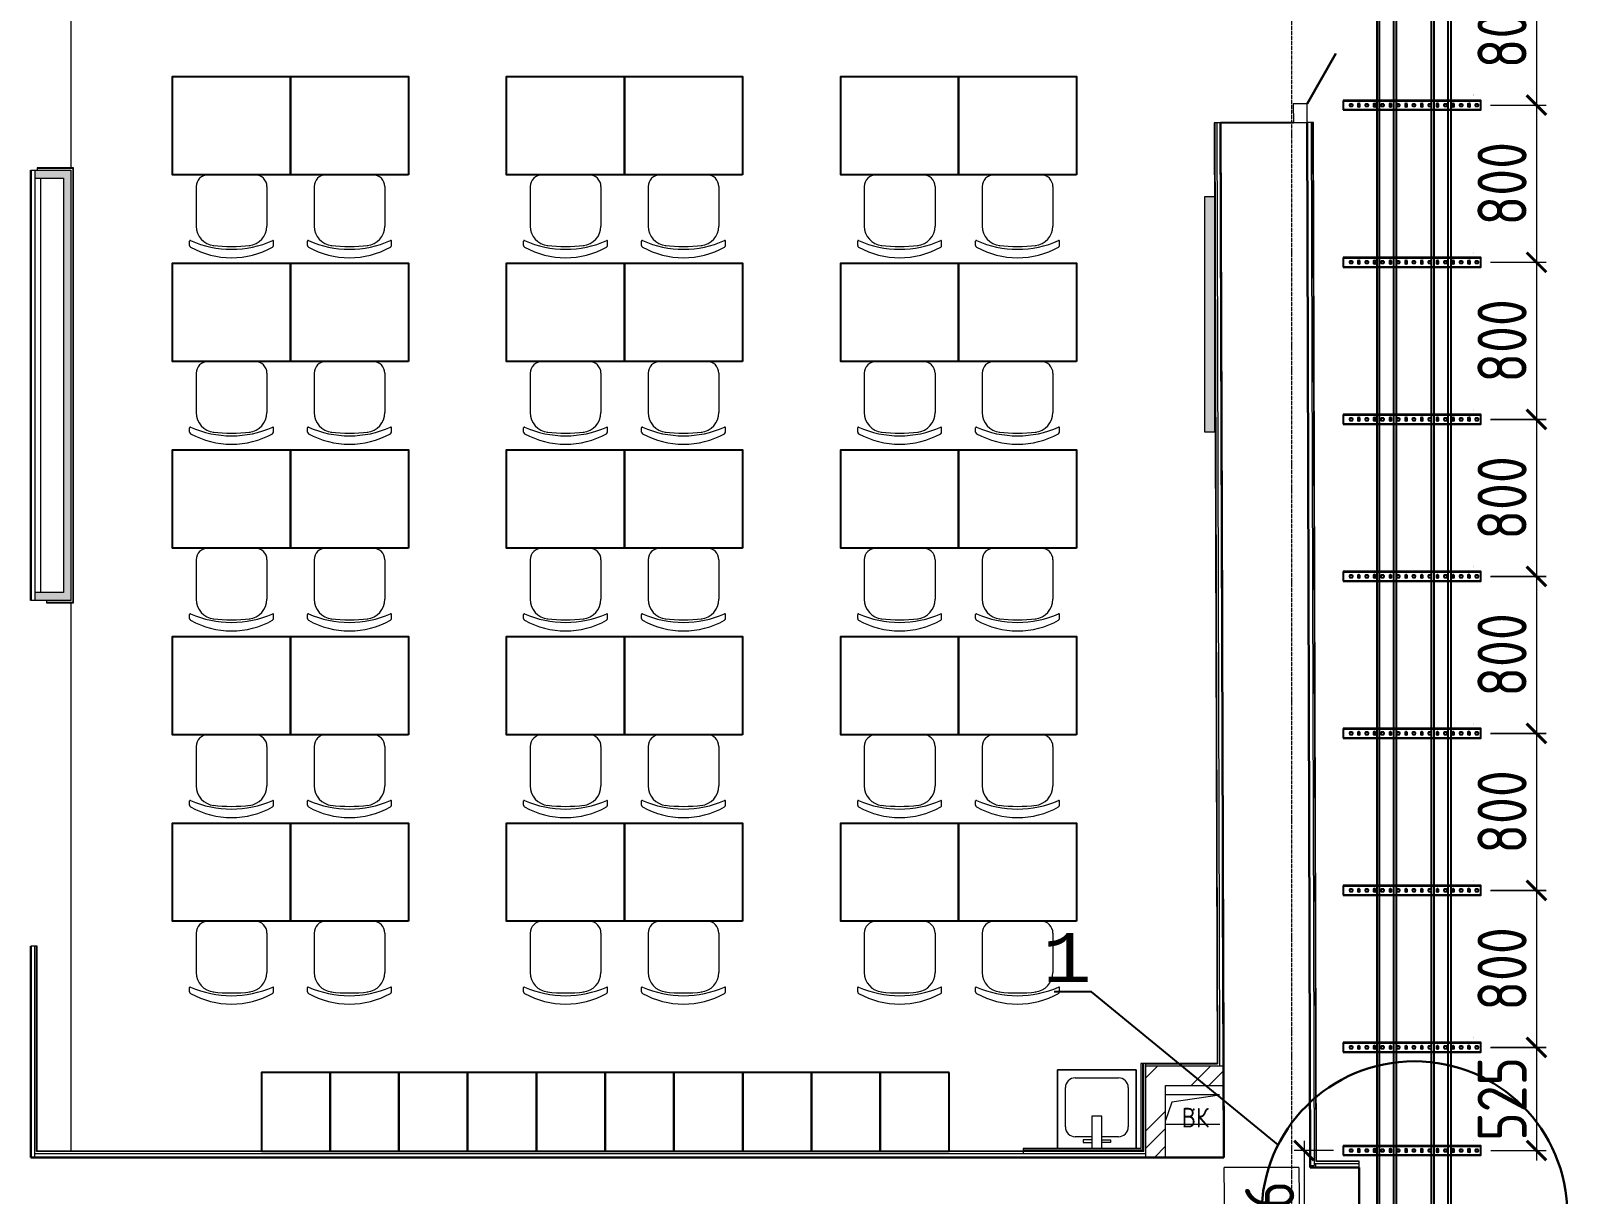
# Model space of a CAD drawing. Header units: millimetres. Extents: x -42533 to 645315, y 3457 to 82611.
# Drawn here: x 143922 to 151742, y 51939 to 57862 of the extents above; entities that cross this region are included whole.
import ezdxf
from ezdxf import colors
from ezdxf.entities.mleader import LeaderData, LeaderLine
from ezdxf.enums import TextEntityAlignment as Align
from ezdxf.math import Vec2, Vec3

# ---------------------------------------------------------------- set-up
doc = ezdxf.new("R2018")
doc.units = ezdxf.units.MM
doc.linetypes.add('ADSK_Линия сетки', pattern=[25, 20, -2.5, 0, -2.5])
for name, color, linetype in [('00_00_потолок_Панели из стали', 7, 'Continuous'), ('ЭОМ_Лотки авар.', 1, 'Continuous'), ('ЭОМ_Лотки рабочие', 5, 'Continuous')]:
    doc.layers.add(name, color=color, linetype=linetype)
for name, color, linetype, lineweight in [('Аннотация', 7, 'Continuous', 18), ('Двери', 7, 'Continuous', 9), ('Обобщенные модели', 7, 'Continuous', 18), ('Оси', 253, 'Continuous', 9), ('Перекрытие', 7, 'Continuous', 18), ('Сантехника', 7, 'Continuous', 18), ('Стены внутренние', 7, 'Continuous', 18), ('Стены несущие', 7, 'Continuous', 30), ('Стены отделка', 7, 'Continuous', 30), ('Стены штриховка', 7, 'Continuous', 9), ('ТХ', 5, 'Continuous', 0), ('ШТРИХОВКА', 252, 'Continuous', 15)]:
    doc.layers.add(name, color=color, linetype=linetype, lineweight=lineweight)
doc.styles.add('GOST Common_5', font='GOST_Common.ttf', dxfattribs={"width": 0.9, "height": 200})
doc.styles.get("Standard").update_dxf_attribs({"font": 'arial.ttf'})
doc.styles.add('М2', font='isocpeur.ttf', dxfattribs={"width": 0.8})
doc.dimstyles.new('М2-100', dxfattribs={"dimtxt": 250, "dimasz": 100, "dimexe": 50, "dimexo": 50, "dimgap": 50, "dimtad": 1, "dimdec": 0, "dimzin": 1, "dimtxsty": 'М2', "dimblk": 'ARCHTICK', "dimcen": 2.5, "dimdle": 50, "dimclre": 256, "dimclrt": 256, "dimadec": 0, "dimazin": 0, "dimtfac": 1, "dimtdec": 0, "dimtix": 1, "dimtmove": 1, "dimatfit": 3, "dimldrblk": 'NONE', "dimfxl": 1, "dimtolj": 1, "dimlwd": 9, "dimlwe": 9, "dimarcsym": 1})

# ---------------------------------------------------------------- blocks, each defined once
blk = doc.blocks.new('Стул ученич штабелир №5-7')
at = {"color": 0, "linetype": 'ByBlock', "lineweight": -2}
for p, q in [((-120.1, 0), (120.1, 0)), ((-120.1, 0), (120.1, 0)), ((-179.9, -60), (-179.9, -260.3)), ((-179.9, -60), (-179.9, -260.3)), ((180.1, -60), (180.1, -260.3)), ((180.1, -60), (180.1, -260.3)), ((-213.4, -359), (-213.4, -337.3)), ((-213.4, -359), (-213.4, -337.3)), ((213.6, -359), (213.6, -337.3)), ((213.6, -359), (213.6, -337.3))]:
    blk.add_line(p, q, dxfattribs=at)
for centre, radius, start, end in [((-119.9, -60), 60, 90, 180), ((-119.9, -60), 60, 90, 180), ((120.1, -60), 60, 0, 90), ((120.1, -60), 60, 0, 90), ((-79.9, -260.3), 100, 180, 264.25844), ((-79.9, -260.3), 100, 180, 264.25844), ((80.1, -260.3), 100, 275.74156, 0), ((80.1, -260.3), 100, 275.74156, 0), ((-210.4, -337.3), 3, 63.89783, 180), ((-210.4, -337.3), 3, 63.89783, 180), ((-203.4, -359), 10, 180, 238.06825), ((-203.4, -359), 10, 180, 238.06825), ((0.1, 142.3), 520.8, 246.31951, 293.68049), ((0.1, 142.3), 520.8, 246.31951, 293.68049), ((0.1, 9), 430.5, 240.99166, 299.00834), ((0.1, 9), 430.5, 240.99166, 299.00834), ((0.1, 435.5), 800.4, 263.24698, 276.75302), ((0.1, 435.5), 800.4, 263.24698, 276.75302), ((203.6, -359), 10, 301.93175, 0), ((203.6, -359), 10, 301.93175, 0), ((210.6, -337.3), 3, 0, 116.10217), ((210.6, -337.3), 3, 0, 116.10217)]:
    blk.add_arc(centre, radius, start, end, dxfattribs=at)
blk = doc.blocks.new('Тх 2 этаж')
at = {"lineweight": 0, "true_color": 0x939598}
h = blk.add_hatch(color=252, dxfattribs=at)
h.dxf.hatch_style = 1
h.paths.add_polyline_path([(5982.7, 22336.5), (5932.7, 22336.5), (5932.7, 23536.5), (5982.7, 23536.5)])
at = {"color": 252, "true_color": 0x939598}
for points in [[(1280, 23646.5), (680, 23646.5), (680, 24146.5), (1280, 24146.5)], [(1880, 23646.5), (1280, 23646.5), (1280, 24146.5), (1880, 24146.5)], [(2980, 23646.5), (2380, 23646.5), (2380, 24146.5), (2980, 24146.5)], [(3580, 23646.5), (2980, 23646.5), (2980, 24146.5), (3580, 24146.5)], [(4680, 23646.5), (4080, 23646.5), (4080, 24146.5), (4680, 24146.5)], [(5280, 23646.5), (4680, 23646.5), (4680, 24146.5), (5280, 24146.5)], [(1280, 22696.5), (680, 22696.5), (680, 23196.5), (1280, 23196.5)], [(1880, 22696.5), (1280, 22696.5), (1280, 23196.5), (1880, 23196.5)], [(2980, 22696.5), (2380, 22696.5), (2380, 23196.5), (2980, 23196.5)], [(3580, 22696.5), (2980, 22696.5), (2980, 23196.5), (3580, 23196.5)], [(4680, 22696.5), (4080, 22696.5), (4080, 23196.5), (4680, 23196.5)], [(5280, 22696.5), (4680, 22696.5), (4680, 23196.5), (5280, 23196.5)], [(1280, 21746.5), (680, 21746.5), (680, 22246.5), (1280, 22246.5)], [(1880, 21746.5), (1280, 21746.5), (1280, 22246.5), (1880, 22246.5)], [(2980, 21746.5), (2380, 21746.5), (2380, 22246.5), (2980, 22246.5)], [(3580, 21746.5), (2980, 21746.5), (2980, 22246.5), (3580, 22246.5)], [(4680, 21746.5), (4080, 21746.5), (4080, 22246.5), (4680, 22246.5)], [(5280, 21746.5), (4680, 21746.5), (4680, 22246.5), (5280, 22246.5)], [(1280, 20796.5), (680, 20796.5), (680, 21296.5), (1280, 21296.5)], [(1880, 20796.5), (1280, 20796.5), (1280, 21296.5), (1880, 21296.5)], [(2980, 20796.5), (2380, 20796.5), (2380, 21296.5), (2980, 21296.5)], [(3580, 20796.5), (2980, 20796.5), (2980, 21296.5), (3580, 21296.5)], [(4680, 20796.5), (4080, 20796.5), (4080, 21296.5), (4680, 21296.5)], [(5280, 20796.5), (4680, 20796.5), (4680, 21296.5), (5280, 21296.5)], [(1280, 19846.5), (680, 19846.5), (680, 20346.5), (1280, 20346.5)], [(1880, 19846.5), (1280, 19846.5), (1280, 20346.5), (1880, 20346.5)], [(2980, 19846.5), (2380, 19846.5), (2380, 20346.5), (2980, 20346.5)], [(3580, 19846.5), (2980, 19846.5), (2980, 20346.5), (3580, 20346.5)], [(4680, 19846.5), (4080, 19846.5), (4080, 20346.5), (4680, 20346.5)], [(5280, 19846.5), (4680, 19846.5), (4680, 20346.5), (5280, 20346.5)]]:
    blk.add_lwpolyline(points, close=True, dxfattribs=at)
at = {"color": 252, "lineweight": 0, "true_color": 0x939598}
blk.add_lwpolyline([(5982.7, 22336.5), (5932.7, 22336.5), (5932.7, 23536.5), (5982.7, 23536.5), (5982.7, 22336.5)], dxfattribs=at)
at = {"color": 252, "true_color": 0x939598}
for points in [[(1481.6, 19076.9), (1131.6, 19076.9), (1131.6, 18676.9), (1481.6, 18676.9), (1481.6, 19076.9)], [(1831.6, 19076.9), (1481.6, 19076.9), (1481.6, 18676.9), (1831.6, 18676.9), (1831.6, 19076.9)], [(2181.6, 19076.9), (1831.6, 19076.9), (1831.6, 18676.9), (2181.6, 18676.9), (2181.6, 19076.9)], [(2531.6, 19076.9), (2181.6, 19076.9), (2181.6, 18676.9), (2531.6, 18676.9), (2531.6, 19076.9)], [(2881.6, 19076.9), (2531.6, 19076.9), (2531.6, 18676.9), (2881.6, 18676.9), (2881.6, 19076.9)], [(3231.6, 19076.9), (2881.6, 19076.9), (2881.6, 18676.9), (3231.6, 18676.9), (3231.6, 19076.9)], [(3581.6, 19076.9), (3231.6, 19076.9), (3231.6, 18676.9), (3581.6, 18676.9), (3581.6, 19076.9)], [(3931.6, 19076.9), (3581.6, 19076.9), (3581.6, 18676.9), (3931.6, 18676.9), (3931.6, 19076.9)], [(4281.6, 19076.9), (3931.6, 19076.9), (3931.6, 18676.9), (4281.6, 18676.9), (4281.6, 19076.9)], [(4631.6, 19076.9), (4281.6, 19076.9), (4281.6, 18676.9), (4631.6, 18676.9), (4631.6, 19076.9)]]:
    blk.add_lwpolyline(points, dxfattribs=at)
at = {"layer": 'ТХ', "color": 252, "lineweight": 0, "true_color": 0x939598}
for p in [(980, 23646.5), (1580, 23646.5), (2680, 23646.5), (3280, 23646.5), (4380, 23646.5), (4980, 23646.5), (980, 22696.5), (1580, 22696.5), (2680, 22696.5), (3280, 22696.5), (4380, 22696.5), (4980, 22696.5), (980, 21746.5), (1580, 21746.5), (2680, 21746.5), (3280, 21746.5), (4380, 21746.5), (4980, 21746.5), (980, 20796.5), (1580, 20796.5), (2680, 20796.5), (3280, 20796.5), (4380, 20796.5), (4980, 20796.5), (980, 19846.5), (1580, 19846.5), (2680, 19846.5), (3280, 19846.5), (4380, 19846.5), (4980, 19846.5)]:
    blk.add_blockref('Стул ученич штабелир №5-7', p, dxfattribs=at)
blk = doc.blocks.new('План 2 этажа')
h = blk.add_hatch()
h.set_pattern_fill('ANSI34', color=8, scale=20)
h.set_pattern_definition([(45, (686.36, 338.7), (-269.408, 269.408), []), (45, (776.16, 338.7), (-269.408, 269.408), []), (45, (865.96, 338.7), (-269.408, 269.408), []), (45, (955.77, 338.7), (-269.408, 269.408), [])])
h.paths.add_polyline_path([(-56.132, 21436.041), (-56.132, 20970.041), (43.868, 20970.041), (43.868, 21336.041), (338.83, 21336.041), (338.529, 21436.041)])
at = {"layer": 'Стены внутренние'}
for points in [[(-5711.43, 25955.694), (-5565.219, 25955.694), (-5565.219, 25995.694), (-5711.43, 25995.694)], [(-5525.219, 23845.698), (-5525.219, 25995.694), (-5565.219, 25995.694), (-5565.219, 23845.698)], [(-5525.219, 23805.698), (-5525.219, 23845.698), (-5711.43, 23845.698), (-5711.43, 23805.698)]]:
    blk.add_hatch(color=8, dxfattribs=at).paths.add_polyline_path(points)
at = {"layer": 'Двери', "color": 8, "lineweight": 30}
blk.add_line((763.904, 26332.948), (910.64, 26588.865), dxfattribs=at)
at = {"layer": 'Двери', "color": 8}
for p, q in [((763.904, 26332.948), (693.904, 26332.739)), ((693.904, 26332.739), (694.188, 26237.739)), ((764.188, 26237.948), (763.904, 26332.948)), ((694.188, 26237.739), (764.188, 26237.948))]:
    blk.add_line(p, q, dxfattribs=at)
at = {"layer": 'Обобщенные модели', "color": 8}
for p, q in [((318.972, 21288.7), (43.868, 21288.7)), ((318.972, 21288.7), (43.868, 21288.7)), ((318.98, 21286.032), (75.156, 21251.2)), ((75.156, 21251.2), (43.868, 21157.337)), ((43.868, 21138.7), (319.422, 21138.7)), ((43.868, 21138.7), (319.422, 21138.7))]:
    blk.add_line(p, q, dxfattribs=at)
for start, end in [(90, 270), (150, 270), (105, 120), (270, 90), (270, 15)]:
    blk.add_arc((187.656, 21213.7), 2.5, start, end, dxfattribs=at)
at = {"layer": 'Оси', "color": 8, "linetype": 'ADSK_Линия сетки'}
blk.add_line((685.923, -4690.674), (685.923, 44561.698), dxfattribs=at)
at = {"layer": 'Перекрытие', "color": 8}
for p, q in [((-5525.219, 26007.694), (-5525.219, 28721.7)), ((-5681.43, 25955.694), (-5681.43, 23845.698))]:
    blk.add_line(p, q, dxfattribs=at)
blk.add_lwpolyline([(-5699.474, 21002.041), (-5525.219, 21002.041), (-5525.219, 23793.845)], dxfattribs=at)
at = {"layer": 'Сантехника', "color": 8}
for p, q in [((-506.132, 21415.041), (-506.132, 21015.041)), ((-106.132, 21415.041), (-506.132, 21415.041)), ((-506.132, 21415.041), (-106.132, 21415.041)), ((-506.132, 21015.041), (-506.132, 21415.041)), ((-416.131, 21375.042), (-196.132, 21375.042)), ((-106.132, 21015.041), (-106.132, 21415.041)), ((-106.132, 21415.041), (-106.132, 21015.041)), ((-466.131, 21125.041), (-466.131, 21325.042)), ((-146.132, 21325.042), (-146.132, 21125.041)), ((-331.132, 21180.054), (-331.132, 21015.041)), ((-281.132, 21180.054), (-331.132, 21180.054)), ((-281.132, 21015.041), (-281.132, 21180.054)), ((-331.132, 21075.041), (-416.131, 21075.041)), ((-376.132, 21060.041), (-376.132, 21045.041)), ((-331.132, 21060.041), (-376.132, 21060.041)), ((-376.132, 21045.041), (-331.132, 21045.041)), ((-196.132, 21075.041), (-281.132, 21075.041)), ((-281.132, 21060.041), (-236.132, 21060.041)), ((-236.132, 21045.041), (-281.132, 21045.041)), ((-236.132, 21060.041), (-236.132, 21045.041))]:
    blk.add_line(p, q, dxfattribs=at)
for centre, start, end in [((-416.131, 21325.042), 90, 180), ((-196.132, 21325.042), 0, 90), ((-416.131, 21125.041), 180, 270), ((-196.132, 21125.041), 270, 0)]:
    blk.add_arc(centre, 50, start, end, dxfattribs=at)
at = {"layer": 'Стены внутренние', "color": 8}
for p, q in [((722.996, 20918.7), (342.976, 20918.7)), ((347.745, 20460.041), (342.976, 20918.7)), ((722.996, 20918.7), (728.923, 20348.7))]:
    blk.add_line(p, q, dxfattribs=at)
at = {"layer": 'Стены несущие', "color": 8}
for p, q in [((331.706, 23708.645), (324.116, 26236.633)), ((694.188, 26237.739), (324.19, 26236.634)), ((324.19, 26236.634), (339.928, 20970.041)), ((780.083, 20918.7), (764.188, 26237.948)), ((-5731.43, 25995.694), (-5731.43, 23805.698)), ((339.868, 20990.041), (335.909, 22308.651)), ((-5731.43, 22045.698), (-5731.43, 20969.923)), ((-5641.627, 20970.041), (-5731.43, 20969.58)), ((339.928, 20970.041), (-5641.627, 20970.041)), ((1028.468, 20918.7), (780.083, 20918.7)), ((1028.468, 20348.7), (1028.468, 20918.7))]:
    blk.add_line(p, q, dxfattribs=at)
at = {"layer": 'Стены отделка', "color": 8, "lineweight": 9}
for p, q in [((324.116, 26236.633), (292.116, 26236.538)), ((292.116, 26236.538), (306.493, 21448.041)), ((796.188, 26238.044), (764.188, 26237.948)), ((784.188, 26238.008), (800.053, 20928.72)), ((811.988, 20950.7), (796.188, 26238.044)), ((-5731.43, 25995.694), (-5525.219, 25995.694)), ((-5711.43, 25995.694), (-5711.43, 23845.698)), ((-5515.219, 26007.694), (-5699.43, 26007.694)), ((-5699.43, 26007.694), (-5699.43, 25995.694)), ((-5525.219, 23805.698), (-5525.219, 25995.694)), ((-5513.219, 23795.698), (-5513.219, 26005.694)), ((-5711.43, 25955.694), (-5565.219, 25955.694)), ((-5565.219, 25955.694), (-5565.219, 23845.698)), ((-5525.219, 23805.698), (-5731.43, 23805.698)), ((-5565.219, 23845.698), (-5711.43, 23845.698)), ((-5711.43, 23845.698), (-5711.43, 23805.698)), ((-5651.43, 23805.698), (-5651.43, 23793.698)), ((-5651.43, 23793.698), (-5515.219, 23793.698)), ((335.909, 22308.651), (331.706, 23708.645)), ((-5699.43, 22045.698), (-5731.43, 22045.698)), ((-5699.43, 21002.041), (-5699.43, 22045.698)), ((318.247, 21530.111), (318.529, 21436.041)), ((-81.132, 21448.041), (-81.132, 21015.041)), ((-56.132, 21448.041), (-81.132, 21448.041)), ((-56.132, 20970.041), (-56.132, 21448.041)), ((306.529, 21448.041), (-56.132, 21448.041)), ((-56.132, 21436.041), (338.571, 21436.041)), ((43.868, 20970.041), (43.868, 21336.041)), ((43.868, 21336.041), (338.834, 21336.041)), ((-5731.43, 20969.923), (-5711.43, 20969.923)), ((-5711.43, 20969.923), (-5711.43, 20990.041)), ((-5711.43, 20990.041), (-56.132, 20990.041)), ((-5711.43, 20970.041), (339.929, 20970.041)), ((-681.132, 21002.041), (-5699.43, 21002.041)), ((-81.132, 21015.041), (-681.132, 21015.041)), ((-681.132, 21015.041), (-681.132, 20990.041)), ((339.929, 20970.041), (339.868, 20990.041)), ((780.054, 20928.66), (800.053, 20928.72)), ((800.024, 20938.7), (1028.468, 20938.7)), ((806.357, 20938.7), (806.357, 20918.7)), ((1028.468, 20950.7), (811.988, 20950.7)), ((1028.468, 20918.7), (1028.468, 20950.7))]:
    blk.add_line(p, q, dxfattribs=at)
at = {"layer": 'Стены штриховка', "color": 8}
for p, q in [((294.116, 26236.544), (308.499, 21446.041)), ((304.116, 26236.574), (318.247, 21530.111)), ((809.994, 20948.7), (794.188, 26238.038)), ((-5699.43, 26005.694), (-5513.219, 26005.694)), ((-5515.219, 23793.698), (-5515.219, 26007.694)), ((-5513.219, 26007.694), (-5515.219, 26007.694)), ((-5513.219, 26005.694), (-5513.219, 26007.694)), ((-5651.43, 23795.698), (-5513.219, 23795.698)), ((-5515.219, 23793.698), (-5513.219, 23793.698)), ((-5513.219, 23793.698), (-5513.219, 23795.698)), ((-5711.43, 20990.041), (-5711.43, 22045.698)), ((-5701.43, 21000.041), (-5701.43, 22045.698)), ((-72.132, 21006.041), (-72.132, 21448.041)), ((-66.132, 21000.041), (-66.132, 21448.041)), ((-56.132, 21446.041), (308.499, 21446.041)), ((-66.132, 21000.041), (-5701.43, 21000.041)), ((-72.132, 21006.041), (-681.132, 21006.041)), ((1028.468, 20948.7), (809.994, 20948.7))]:
    blk.add_line(p, q, dxfattribs=at)
at = {"layer": 'ЭОМ_Лотки рабочие'}
blk.add_blockref('Тх 2 этаж', (-5689.424, 2325.176), dxfattribs=at)
at = {"layer": 'Аннотация', "color": 8, "insert": (263.907, 21222.192), "char_height": 100, "width": 149.985, "attachment_point": 3, "line_spacing_factor": 1.022766, "style": 'GOST Common_5'}
blk.add_mtext('\\pxqr,t3.6,7.2,10.8,14.4,18,21.6,25.2,28.8,32.4,36,39.6,43.2,46.8,50.4,54,57.6,61.2,64.8,68.4,72,75.6,79.2,82.8,86.4,90,93.6,97.2,100.8,104.4,108,111.6,115.2;{ВК}', dxfattribs=at)
blk = doc.blocks.new('*U375')
at = {"color": 0, "linetype": 'Continuous', "lineweight": 25}
for p, q in [((-35.8, -17084.8), (-35.8, -5)), ((35.8, -17084.8), (35.8, -5))]:
    blk.add_line(p, q, dxfattribs=at)
blk.add_lwpolyline([(50.8, -17084.8), (50.8, 0), (-50.8, 0), (-50.8, -17084.8)], close=True, dxfattribs=at)
at = {"color": 0, "flags": 9}
for tag, p in [('АРТИКУЛ', (-59.7, -11.8)), ('НАИМЕНОВАНИЕ', (-59.1, -7)), ('ПРИМЕЧАНИЕ', (-58.8, -17.3))]:
    blk.add_attdef(tag, text='', height=2.5, dxfattribs=at).set_placement(p, align=Align.TOP_LEFT)
at = {"color": 0, "lineweight": 30, "flags": 104}
for tag, p in [('ВЫСОТА', (-59.6, -20.9)), ('ДЛИНА', (-59.5, -36.1)), ('ТОЛЩИНА', (-59, -31)), ('ШИРИНА', (-58.9, -25.1))]:
    blk.add_attdef(tag, text='', height=2.5, dxfattribs=at).set_placement(p, align=Align.TOP_LEFT)
blk = doc.blocks.new('*U376')
at = {"color": 0, "linetype": 'Continuous', "lineweight": 25}
for p, q in [((-35.8, -16595.2), (-35.8, -5)), ((35.8, -16595.2), (35.8, -5))]:
    blk.add_line(p, q, dxfattribs=at)
blk.add_lwpolyline([(50.8, -16595.2), (50.8, 0), (-50.8, 0), (-50.8, -16595.2)], close=True, dxfattribs=at)
at = {"color": 0, "flags": 9}
for tag, p in [('АРТИКУЛ', (-59.7, -11.8)), ('НАИМЕНОВАНИЕ', (-59.1, -7)), ('ПРИМЕЧАНИЕ', (-58.8, -17.3))]:
    blk.add_attdef(tag, text='', height=2.5, dxfattribs=at).set_placement(p, align=Align.TOP_LEFT)
at = {"color": 0, "lineweight": 30, "flags": 104}
for tag, p in [('ВЫСОТА', (-59.6, -20.9)), ('ДЛИНА', (-59.5, -36.1)), ('ТОЛЩИНА', (-59, -31)), ('ШИРИНА', (-58.9, -25.1))]:
    blk.add_attdef(tag, text='', height=2.5, dxfattribs=at).set_placement(p, align=Align.TOP_LEFT)
blk = doc.blocks.new('*U45')
at = {"color": 0, "linetype": 'ByBlock', "lineweight": -2}
for points in [[(24, -700), (24, 0), (-24, 0), (-24, -700)], [(-22.5, -700), (-22.5, 0)], [(22.5, -700), (22.5, 0)], [(-24, -700), (24, -700)]]:
    blk.add_lwpolyline(points, dxfattribs=at)
at = {"color": 254, "transparency": 33554483}
blk.add_lwpolyline([(0, 0.7), (0, -2.2)], dxfattribs=at)
at = {"color": 0, "linetype": 'ByBlock', "lineweight": -2}
for points in [[(-6.7, -54.8, 0.345739), (-6.7, -65.2), (6.7, -65.2, 0.345739), (6.7, -54.8)], [(-5.2, -13.3), (-5.2, -26.7, 0.345739), (5.2, -26.7), (5.2, -13.3, 0.345739)], [(-6.7, -134.8, 0.345739), (-6.7, -145.2), (6.7, -145.2, 0.345739), (6.7, -134.8)], [(-5.2, -93.3), (-5.2, -106.7, 0.345739), (5.2, -106.7), (5.2, -93.3, 0.345739)], [(-6.7, -214.8, 0.345739), (-6.7, -225.2), (6.7, -225.2, 0.345739), (6.7, -214.8)], [(-5.2, -173.3), (-5.2, -186.7, 0.345739), (5.2, -186.7), (5.2, -173.3, 0.345739)], [(-6.7, -294.8, 0.345739), (-6.7, -305.2), (6.7, -305.2, 0.345739), (6.7, -294.8)], [(-5.2, -253.3), (-5.2, -266.7, 0.345739), (5.2, -266.7), (5.2, -253.3, 0.345739)], [(-6.7, -374.8, 0.345739), (-6.7, -385.2), (6.7, -385.2, 0.345739), (6.7, -374.8)], [(-5.2, -333.3), (-5.2, -346.7, 0.345739), (5.2, -346.7), (5.2, -333.3, 0.345739)], [(-6.7, -454.8, 0.345739), (-6.7, -465.2), (6.7, -465.2, 0.345739), (6.7, -454.8)], [(-5.2, -413.3), (-5.2, -426.7, 0.345739), (5.2, -426.7), (5.2, -413.3, 0.345739)], [(-6.7, -534.8, 0.345739), (-6.7, -545.2), (6.7, -545.2, 0.345739), (6.7, -534.8)], [(-5.2, -493.3), (-5.2, -506.7, 0.345739), (5.2, -506.7), (5.2, -493.3, 0.345739)], [(-6.7, -614.8, 0.345739), (-6.7, -625.2), (6.7, -625.2, 0.345739), (6.7, -614.8)], [(-5.2, -573.3), (-5.2, -586.7, 0.345739), (5.2, -586.7), (5.2, -573.3, 0.345739)], [(-5.2, -653.3), (-5.2, -666.7, 0.345739), (5.2, -666.7), (5.2, -653.3, 0.345739)]]:
    blk.add_lwpolyline(points, format="xyb", close=True, dxfattribs=at)
at = {"flags": 9}
for tag, p in [('АРТИКУЛ', (-58.9, -24.5)), ('ПРИМЕЧАНИЕ', (-58.3, -30.8)), ('НАИМЕНОВАНИЕ', (-58.2, -19.4))]:
    blk.add_attdef(tag, p, '', height=2.5, dxfattribs=at)
at = {"lineweight": 30, "flags": 104}
blk.add_attdef('ДЛИНА', text='', height=2.5, dxfattribs=at).set_placement((-57.7, -34.6), align=Align.TOP_LEFT)
blk = doc.blocks.new('_ArchTick')
at = {"color": 0, "linetype": 'ByBlock', "lineweight": 70, "const_width": 0.15}
blk.add_lwpolyline([(-0.5, -0.5), (0.5, 0.5)], dxfattribs=at)
blk = doc.blocks.new('*D498')
at = {"layer": '00_00_потолок_Панели из стали', "lineweight": 9, "transparency": 16777216}
for p, q in [((151429.3, 58283.8), (151635, 58283.8)), ((151351.6, 57483.6), (151635, 57483.6))]:
    blk.add_line(p, q, dxfattribs=at)
at = {"layer": '00_00_потолок_Панели из стали', "color": 0, "lineweight": 9, "transparency": 16777216}
blk.add_line((151585, 58333.8), (151585, 57433.6), dxfattribs=at)
at = {"layer": 'Defpoints', "color": 0, "transparency": 16777216}
for p in [(151379.3, 58283.8), (151301.6, 57483.6), (151585, 57483.6)]:
    blk.add_point(p, dxfattribs=at)
at = {"layer": '00_00_потолок_Панели из стали', "color": 0, "lineweight": 9, "transparency": 16777216, "xscale": 100, "yscale": 100, "zscale": 100}
for p, rotation in [((151585, 58283.8), 90), ((151585, 57483.6), 270)]:
    blk.add_blockref('_ArchTick', p, dxfattribs=dict(at, rotation=rotation))
at = {"layer": '00_00_потолок_Панели из стали', "transparency": 16777216, "insert": (151410, 57883.7), "char_height": 250, "attachment_point": 5, "rotation": 90, "style": 'М2'}
blk.add_mtext('\\A1;800', dxfattribs=at)
blk = doc.blocks.new('_None')
blk = doc.blocks.new('*D499')
at = {"layer": '00_00_потолок_Панели из стали', "lineweight": 9, "transparency": 16777216}
for p, q in [((151352.2, 57483.6), (151635, 57483.6)), ((151351.6, 56683.4), (151635, 56683.4))]:
    blk.add_line(p, q, dxfattribs=at)
at = {"layer": '00_00_потолок_Панели из стали', "color": 0, "lineweight": 9, "transparency": 16777216}
blk.add_line((151585, 57533.6), (151585, 56633.4), dxfattribs=at)
at = {"layer": 'Defpoints', "color": 0, "transparency": 16777216}
for p in [(151302.2, 57483.6), (151301.6, 56683.4), (151585, 56683.4)]:
    blk.add_point(p, dxfattribs=at)
at = {"layer": '00_00_потолок_Панели из стали', "color": 0, "lineweight": 9, "transparency": 16777216, "xscale": 100, "yscale": 100, "zscale": 100}
for p, rotation in [((151585, 57483.6), 90), ((151585, 56683.4), 270)]:
    blk.add_blockref('_ArchTick', p, dxfattribs=dict(at, rotation=rotation))
at = {"layer": '00_00_потолок_Панели из стали', "transparency": 16777216, "insert": (151410, 57083.5), "char_height": 250, "attachment_point": 5, "rotation": 90, "style": 'М2'}
blk.add_mtext('\\A1;800', dxfattribs=at)
blk = doc.blocks.new('*D500')
at = {"layer": '00_00_потолок_Панели из стали', "color": 0, "lineweight": 9, "transparency": 16777216}
blk.add_line((151585, 52737), (151585, 52111.7), dxfattribs=at)
at = {"layer": '00_00_потолок_Панели из стали', "lineweight": 9, "transparency": 16777216}
for p, q in [((151352.2, 52687), (151635, 52687)), ((151352.2, 52161.7), (151635, 52161.7))]:
    blk.add_line(p, q, dxfattribs=at)
at = {"layer": 'Defpoints', "color": 0, "transparency": 16777216}
for p in [(151302.2, 52687), (151302.2, 52161.7), (151585, 52161.7)]:
    blk.add_point(p, dxfattribs=at)
at = {"layer": '00_00_потолок_Панели из стали', "color": 0, "lineweight": 9, "transparency": 16777216, "xscale": 100, "yscale": 100, "zscale": 100}
for p, rotation in [((151585, 52687), 90), ((151585, 52161.7), 270)]:
    blk.add_blockref('_ArchTick', p, dxfattribs=dict(at, rotation=rotation))
at = {"layer": '00_00_потолок_Панели из стали', "transparency": 16777216, "insert": (151410, 52424.3), "char_height": 250, "attachment_point": 5, "rotation": 90, "style": 'М2'}
blk.add_mtext('\\A1;525', dxfattribs=at)
blk = doc.blocks.new('*D501')
at = {"layer": '00_00_потолок_Панели из стали', "lineweight": 9, "transparency": 16777216}
for p, q in [((150551.6, 52161.7), (150352, 52161.7)), ((150551.6, 51416.1), (150352, 51416.1))]:
    blk.add_line(p, q, dxfattribs=at)
at = {"layer": '00_00_потолок_Панели из стали', "color": 0, "lineweight": 9, "transparency": 16777216}
blk.add_line((150402, 52211.7), (150402, 51366.1), dxfattribs=at)
at = {"layer": 'Defpoints', "color": 0, "transparency": 16777216}
for p in [(150601.6, 52161.7), (150402, 51416.1), (150601.6, 51416.1)]:
    blk.add_point(p, dxfattribs=at)
at = {"layer": '00_00_потолок_Панели из стали', "color": 0, "lineweight": 9, "transparency": 16777216, "xscale": 100, "yscale": 100, "zscale": 100}
for p, rotation in [((150402, 52161.7), 90), ((150402, 51416.1), 270)]:
    blk.add_blockref('_ArchTick', p, dxfattribs=dict(at, rotation=rotation))
at = {"layer": '00_00_потолок_Панели из стали', "transparency": 16777216, "insert": (150227, 51788.9), "char_height": 250, "attachment_point": 5, "rotation": 90, "style": 'М2'}
blk.add_mtext('\\A1;746', dxfattribs=at)
blk = doc.blocks.new('*D724')
at = {"layer": '00_00_потолок_Панели из стали', "color": 0, "lineweight": 9, "transparency": 16777216}
blk.add_line((151585, 56733.4), (151585, 55833.2), dxfattribs=at)
at = {"layer": '00_00_потолок_Панели из стали', "lineweight": 9, "transparency": 16777216}
for p, q in [((151352.2, 56683.4), (151635, 56683.4)), ((151351.6, 55883.2), (151635, 55883.2))]:
    blk.add_line(p, q, dxfattribs=at)
at = {"layer": 'Defpoints', "color": 0, "transparency": 16777216}
for p in [(151302.2, 56683.4), (151301.6, 55883.2), (151585, 55883.2)]:
    blk.add_point(p, dxfattribs=at)
at = {"layer": '00_00_потолок_Панели из стали', "color": 0, "lineweight": 9, "transparency": 16777216, "xscale": 100, "yscale": 100, "zscale": 100}
for p, rotation in [((151585, 56683.4), 90), ((151585, 55883.2), 270)]:
    blk.add_blockref('_ArchTick', p, dxfattribs=dict(at, rotation=rotation))
at = {"layer": '00_00_потолок_Панели из стали', "transparency": 16777216, "insert": (151410, 56283.3), "char_height": 250, "attachment_point": 5, "rotation": 90, "style": 'М2'}
blk.add_mtext('\\A1;800', dxfattribs=at)
blk = doc.blocks.new('*D725')
at = {"layer": '00_00_потолок_Панели из стали', "color": 0, "lineweight": 9, "transparency": 16777216}
blk.add_line((151585, 55934.1), (151585, 55033.9), dxfattribs=at)
at = {"layer": '00_00_потолок_Панели из стали', "lineweight": 9, "transparency": 16777216}
for p, q in [((151352.2, 55884.1), (151635, 55884.1)), ((151351.6, 55083.9), (151635, 55083.9))]:
    blk.add_line(p, q, dxfattribs=at)
at = {"layer": 'Defpoints', "color": 0, "transparency": 16777216}
for p in [(151302.2, 55884.1), (151301.6, 55083.9), (151585, 55083.9)]:
    blk.add_point(p, dxfattribs=at)
at = {"layer": '00_00_потолок_Панели из стали', "color": 0, "lineweight": 9, "transparency": 16777216, "xscale": 100, "yscale": 100, "zscale": 100}
for p, rotation in [((151585, 55884.1), 90), ((151585, 55083.9), 270)]:
    blk.add_blockref('_ArchTick', p, dxfattribs=dict(at, rotation=rotation))
at = {"layer": '00_00_потолок_Панели из стали', "transparency": 16777216, "insert": (151410, 55484), "char_height": 250, "attachment_point": 5, "rotation": 90, "style": 'М2'}
blk.add_mtext('\\A1;800', dxfattribs=at)
blk = doc.blocks.new('*D734')
at = {"layer": '00_00_потолок_Панели из стали', "color": 0, "lineweight": 9, "transparency": 16777216}
blk.add_line((151585, 55134.8), (151585, 54234.6), dxfattribs=at)
at = {"layer": '00_00_потолок_Панели из стали', "lineweight": 9, "transparency": 16777216}
for p, q in [((151352.2, 55084.8), (151635, 55084.8)), ((151351.6, 54284.6), (151635, 54284.6))]:
    blk.add_line(p, q, dxfattribs=at)
at = {"layer": 'Defpoints', "color": 0, "transparency": 16777216}
for p in [(151302.2, 55084.8), (151301.6, 54284.6), (151585, 54284.6)]:
    blk.add_point(p, dxfattribs=at)
at = {"layer": '00_00_потолок_Панели из стали', "color": 0, "lineweight": 9, "transparency": 16777216, "xscale": 100, "yscale": 100, "zscale": 100}
for p, rotation in [((151585, 55084.8), 90), ((151585, 54284.6), 270)]:
    blk.add_blockref('_ArchTick', p, dxfattribs=dict(at, rotation=rotation))
at = {"layer": '00_00_потолок_Панели из стали', "transparency": 16777216, "insert": (151410, 54684.7), "char_height": 250, "attachment_point": 5, "rotation": 90, "style": 'М2'}
blk.add_mtext('\\A1;800', dxfattribs=at)
blk = doc.blocks.new('*D735')
at = {"layer": '00_00_потолок_Панели из стали', "lineweight": 9, "transparency": 16777216}
for p, q in [((151352.2, 54285.5), (151635, 54285.5)), ((151351.6, 53485.3), (151635, 53485.3))]:
    blk.add_line(p, q, dxfattribs=at)
at = {"layer": '00_00_потолок_Панели из стали', "color": 0, "lineweight": 9, "transparency": 16777216}
blk.add_line((151585, 54335.5), (151585, 53435.3), dxfattribs=at)
at = {"layer": 'Defpoints', "color": 0, "transparency": 16777216}
for p in [(151302.2, 54285.5), (151301.6, 53485.3), (151585, 53485.3)]:
    blk.add_point(p, dxfattribs=at)
at = {"layer": '00_00_потолок_Панели из стали', "color": 0, "lineweight": 9, "transparency": 16777216, "xscale": 100, "yscale": 100, "zscale": 100}
for p, rotation in [((151585, 54285.5), 90), ((151585, 53485.3), 270)]:
    blk.add_blockref('_ArchTick', p, dxfattribs=dict(at, rotation=rotation))
at = {"layer": '00_00_потолок_Панели из стали', "transparency": 16777216, "insert": (151410, 53885.4), "char_height": 250, "attachment_point": 5, "rotation": 90, "style": 'М2'}
blk.add_mtext('\\A1;800', dxfattribs=at)
blk = doc.blocks.new('*D736')
at = {"layer": '00_00_потолок_Панели из стали', "color": 0, "lineweight": 9, "transparency": 16777216}
blk.add_line((151585, 53536.3), (151585, 52636.1), dxfattribs=at)
at = {"layer": '00_00_потолок_Панели из стали', "lineweight": 9, "transparency": 16777216}
for p, q in [((151352.2, 53486.3), (151635, 53486.3)), ((151351.6, 52686.1), (151635, 52686.1))]:
    blk.add_line(p, q, dxfattribs=at)
at = {"layer": 'Defpoints', "color": 0, "transparency": 16777216}
for p in [(151302.2, 53486.3), (151301.6, 52686.1), (151585, 52686.1)]:
    blk.add_point(p, dxfattribs=at)
at = {"layer": '00_00_потолок_Панели из стали', "color": 0, "lineweight": 9, "transparency": 16777216, "xscale": 100, "yscale": 100, "zscale": 100}
for p, rotation in [((151585, 53486.3), 90), ((151585, 52686.1), 270)]:
    blk.add_blockref('_ArchTick', p, dxfattribs=dict(at, rotation=rotation))
at = {"layer": '00_00_потолок_Панели из стали', "transparency": 16777216, "insert": (151410, 53086.2), "char_height": 250, "attachment_point": 5, "rotation": 90, "style": 'М2'}
blk.add_mtext('\\A1;800', dxfattribs=at)

msp = doc.modelspace()

# ---------------------------------------------------------------- block references
at = {"layer": 'ШТРИХОВКА'}
msp.add_blockref('План 2 этажа', (149653.4, 31156.8), dxfattribs=at)

# ---------------------------------------------------------------- next in the draw order: linework, layer by layer
at = {"layer": 'ЭОМ_Лотки рабочие', "color": 7, "lineweight": 30}
msp.add_circle((150963.8, 51838.2), 777.9, dxfattribs=at)

# ---------------------------------------------------------------- next in the draw order: block references
at = {"layer": 'ЭОМ_Лотки авар.', "color": 1}
msp.add_blockref('*U376', (151099.5, 68032.4), dxfattribs=at)
at = {"layer": 'ЭОМ_Лотки рабочие'}
msp.add_blockref('*U375', (150822.5, 68032.4), dxfattribs=at)
ref = msp.add_blockref('*U45', (151301.6, 57483.6), dxfattribs=dict(at, rotation=270))
lines = msp.add_mtext('700 мм', dxfattribs={"layer": '0', "insert": (151267, 57541.3), "char_height": 2.5, "attachment_point": 1, "rotation": 270})
ref.add_attrib('ДЛИНА', '', (151267, 57541.3), dxfattribs={"flags": 2}).embed_mtext(lines)
ref = msp.add_blockref('*U45', (151301.6, 56683.4), dxfattribs=dict(at, rotation=270))
lines = msp.add_mtext('700 мм', dxfattribs={"layer": '0', "insert": (151267, 56741.1), "char_height": 2.5, "attachment_point": 1, "rotation": 270})
ref.add_attrib('ДЛИНА', '', (151267, 56741.1), dxfattribs={"flags": 2}).embed_mtext(lines)
ref = msp.add_blockref('*U45', (151301.6, 55884.1), dxfattribs=dict(at, rotation=270))
lines = msp.add_mtext('700 мм', dxfattribs={"layer": '0', "insert": (151267, 55941.8), "char_height": 2.5, "attachment_point": 1, "rotation": 270})
ref.add_attrib('ДЛИНА', '', (151267, 55941.8), dxfattribs={"flags": 2}).embed_mtext(lines)
ref = msp.add_blockref('*U45', (151301.6, 55084.8), dxfattribs=dict(at, rotation=270))
lines = msp.add_mtext('700 мм', dxfattribs={"layer": '0', "insert": (151267, 55142.5), "char_height": 2.5, "attachment_point": 1, "rotation": 270})
ref.add_attrib('ДЛИНА', '', (151267, 55142.5), dxfattribs={"flags": 2}).embed_mtext(lines)
ref = msp.add_blockref('*U45', (151301.6, 54285.5), dxfattribs=dict(at, rotation=270))
lines = msp.add_mtext('700 мм', dxfattribs={"layer": '0', "insert": (151267, 54343.3), "char_height": 2.5, "attachment_point": 1, "rotation": 270})
ref.add_attrib('ДЛИНА', '', (151267, 54343.3), dxfattribs={"flags": 2}).embed_mtext(lines)
ref = msp.add_blockref('*U45', (151301.6, 53486.3), dxfattribs=dict(at, rotation=270))
lines = msp.add_mtext('700 мм', dxfattribs={"layer": '0', "insert": (151267, 53544), "char_height": 2.5, "attachment_point": 1, "rotation": 270})
ref.add_attrib('ДЛИНА', '', (151267, 53544), dxfattribs={"flags": 2}).embed_mtext(lines)
ref = msp.add_blockref('*U45', (151301.6, 52687), dxfattribs=dict(at, rotation=270))
lines = msp.add_mtext('700 мм', dxfattribs={"layer": '0', "insert": (151267, 52744.7), "char_height": 2.5, "attachment_point": 1, "rotation": 270})
ref.add_attrib('ДЛИНА', '', (151267, 52744.7), dxfattribs={"flags": 2}).embed_mtext(lines)
ref = msp.add_blockref('*U45', (151301.6, 52161.7), dxfattribs=dict(at, rotation=270))
lines = msp.add_mtext('700 мм', dxfattribs={"layer": '0', "insert": (151267, 52219.4), "char_height": 2.5, "attachment_point": 1, "rotation": 270})
ref.add_attrib('ДЛИНА', '', (151267, 52219.4), dxfattribs={"flags": 2}).embed_mtext(lines)

# ---------------------------------------------------------------- next in the draw order: dimensions: what is measured, and where the dimension line sits
at = {"layer": '00_00_потолок_Панели из стали'}
for base, p1, p2, picture, middle in [((151585, 57483.6), (151379.3, 58283.8), (151301.6, 57483.6), '*D498', (151410, 57883.7)), ((151585, 56683.4), (151302.2, 57483.6), (151301.6, 56683.4), '*D499', (151410, 57083.5)), ((151585, 55883.2), (151302.2, 56683.4), (151301.6, 55883.2), '*D724', (151410, 56283.3)), ((151585, 55083.9), (151302.2, 55884.1), (151301.6, 55083.9), '*D725', (151410, 55484)), ((151585, 54284.6), (151302.2, 55084.8), (151301.6, 54284.6), '*D734', (151410, 54684.7)), ((151585, 53485.3), (151302.2, 54285.5), (151301.6, 53485.3), '*D735', (151410, 53885.4)), ((151585, 52686.1), (151302.2, 53486.3), (151301.6, 52686.1), '*D736', (151410, 53086.2)), ((151585, 52161.7), (151302.2, 52687), (151302.2, 52161.7), '*D500', (151410, 52424.3)), ((150402, 51416.1), (150601.6, 52161.7), (150601.6, 51416.1), '*D501', (150227, 51788.9))]:
    dim = msp.add_linear_dim(base=base, p1=p1, p2=p2, angle=90, dimstyle='М2-100', dxfattribs=at)
    dim.commit()
    dim.dimension.update_dxf_attribs({"geometry": picture, "text_midpoint": middle})

# ---------------------------------------------------------------- next in the draw order: leaders
at = {"layer": 'ЭОМ_Лотки рабочие', "color": 7}
ml = msp.add_multileader_mtext('Standard', dxfattribs=at)
ml.set_content('{\\fISOCTEUR|b0|i0|c204|p49;1}', color=7)
ml.set_leader_properties()
ml.build(insert=Vec2(0, 0))
ml.multileader.update_dxf_attribs({"text_right_attachment_type": 6, "dogleg_length": 0.36, "arrow_head_size": 0.18})
ctx = ml.context
ctx.base_point, ctx.char_height, ctx.arrow_head_size, ctx.landing_gap_size, ctx.plane_origin = Vec3(149245.7, 53144.5), 250, 0.18, 0.09, Vec3(150689.1, 52566.1)
ctx.right_attachment, ctx.text_align_type = 6, 2
notes = []
notes.append((ctx, [(0, (1, 1, 0), (149321.2, 52969.5), (-1, 0), 0.36, [(0, [(150270.2, 52190.5)], 0, [])])]))
ctx.mtext.insert, ctx.mtext.alignment, ctx.mtext.flow_direction = Vec3(149320.8, 53269.5), 3, 5
for ctx, leaders in notes:
    for number, flags, end, landing, length, lines in leaders:
        leader = LeaderData()
        leader.index, (leader.has_last_leader_line, leader.has_dogleg_vector, leader.attachment_direction) = number, flags
        leader.last_leader_point, leader.dogleg_vector, leader.dogleg_length = Vec3(end), Vec3(landing), length
        for number, points, colour, breaks in lines:
            line = LeaderLine()
            line.index, line.vertices, line.color, line.breaks = number, Vec3.list(points), colors.encode_raw_color(colour), breaks
            leader.lines.append(line)
        ctx.leaders.append(leader)

doc.saveas('drawing.dxf')
